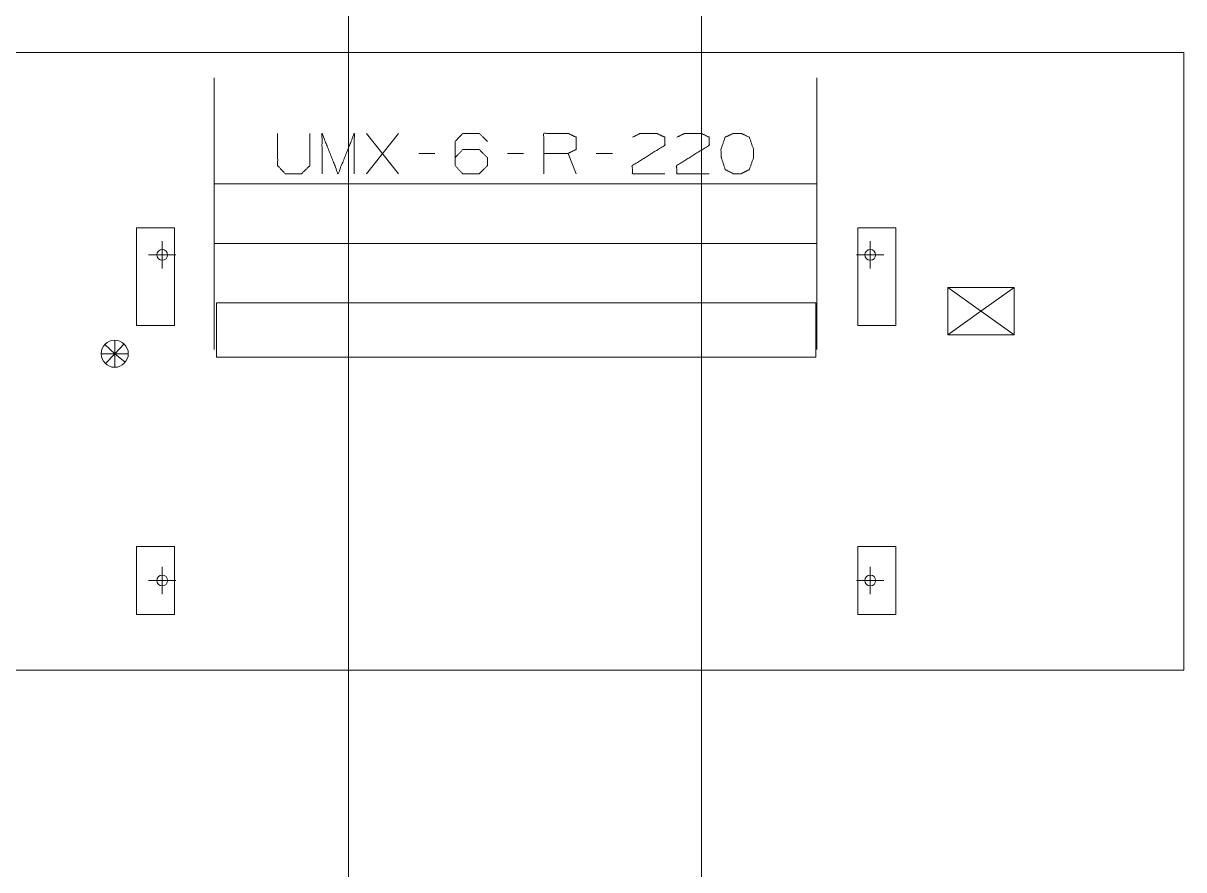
# Model space of a CAD drawing. Header units: millimetres. Extents: x 3056 to 110866, y 16649 to 58349.
# Drawn here: x 94858 to 99133, y 30660 to 33777 of the extents above; entities that cross this region are included whole.
import ezdxf

# ---------------------------------------------------------------- set-up
doc = ezdxf.new("R2010")
doc.units = ezdxf.units.MM
doc.layers.add('1', color=7, linetype='Continuous', true_color=0xffffff)

msp = doc.modelspace()

# ---------------------------------------------------------------- linework, layer by layer
at = {"layer": '1', "color": 143, "linetype": 'Continuous', "lineweight": 13}
for p, q in [((97356.5, 17870.4), (97356.5, 55303.3)), ((96056.5, 54873.3), (96056.5, 17870.4))]:
    msp.add_line(p, q, dxfattribs=at)
at = {"layer": '1', "color": 80, "linetype": 'Continuous', "lineweight": 13}
for p, q in [((93506.5, 33669.3), (99133.5, 33669.3)), ((93506.5, 33669.3), (99133.5, 33669.3)), ((99133.5, 33669.3), (99133.5, 31395.3)), ((99133.5, 33669.3), (99133.5, 31395.3)), ((96122.6, 33223), (96241.3, 33371.4)), ((96241.3, 33223), (96122.6, 33371.4)), ((96375.1, 33298), (96315.7, 33298)), ((96701.9, 33298), (96642.6, 33298)), ((96895.1, 33223), (96865.4, 33298)), ((97028.8, 33298), (96969.4, 33298)), ((97781.5, 33185.5), (95561.5, 33185.5)), ((95276, 33024.3), (95276, 32664.3)), ((95416, 33024.3), (95276, 33024.3)), ((95416, 32664.3), (95416, 33024.3)), ((97933, 33024.3), (97933, 32664.3)), ((98073, 33024.3), (97933, 33024.3)), ((98073, 32664.3), (98073, 33024.3)), ((95370.5, 32974.3), (95370.5, 32874.3)), ((95561.5, 32966.4), (97781.5, 32966.4)), ((97978.5, 32974.3), (97978.5, 32874.3)), ((95320.5, 32924.3), (95420.5, 32924.3)), ((97928.5, 32924.3), (98028.5, 32924.3)), ((98264.5, 32804.3), (98508.5, 32804.3)), ((98264.5, 32630.3), (98264.5, 32804.3)), ((98508.5, 32630.3), (98264.5, 32804.3)), ((98508.5, 32804.3), (98386.5, 32717.3)), ((98508.5, 32804.3), (98508.5, 32630.3)), ((95570.5, 32747.3), (97778.5, 32747.3)), ((95570.5, 32547.3), (95570.5, 32747.3)), ((97778.5, 32747.3), (97778.5, 32547.3)), ((98264.5, 32630.3), (98386.5, 32717.3)), ((95276, 32664.3), (95416, 32664.3)), ((97933, 32664.3), (98073, 32664.3)), ((98508.5, 32630.3), (98264.5, 32630.3)), ((95195.5, 32560.3), (95159.1, 32594.6)), ((95195.5, 32560.3), (95195.5, 32610.3)), ((95195.5, 32560.3), (95229.8, 32596.7)), ((95195.5, 32560.3), (95145.5, 32560.3)), ((95195.5, 32560.3), (95161.1, 32523.9)), ((95195.5, 32560.3), (95245.5, 32560.3)), ((95195.5, 32560.3), (95195.5, 32510.3)), ((95195.5, 32560.3), (95234.3, 32528.8)), ((97778.5, 32547.3), (95570.5, 32547.3)), ((95276, 31850.3), (95276, 31600.3)), ((95416, 31850.3), (95276, 31850.3)), ((95416, 31600.3), (95416, 31850.3)), ((97933, 31850.3), (97933, 31600.3)), ((98073, 31850.3), (97933, 31850.3)), ((98073, 31600.3), (98073, 31850.3)), ((95370.5, 31775.3), (95370.5, 31675.3)), ((97978.5, 31775.3), (97978.5, 31675.3)), ((95320.5, 31725.3), (95420.5, 31725.3)), ((97928.5, 31725.3), (98028.5, 31725.3)), ((95276, 31600.3), (95416, 31600.3)), ((97933, 31600.3), (98073, 31600.3)), ((99133.5, 31395.3), (93506.5, 31395.3)), ((99133.5, 31395.3), (93506.5, 31395.3))]:
    msp.add_line(p, q, dxfattribs=at)
for centre, radius in [((95370.5, 32924.3), 20), ((97978.5, 32924.3), 20), ((95195.5, 32560.3), 50), ((95370.5, 31725.3), 20), ((97978.5, 31725.3), 20)]:
    msp.add_circle(centre, radius, dxfattribs=at)
for points, knots in [([(95561.5, 33575.9), (95561.5, 33575.9), (95561.5, 33575.7), (95561.5, 33575.3), (95561.5, 33574.6), (95561.5, 33574.3), (95561.5, 33573.3), (95561.5, 33572.8), (95561.5, 33571.5), (95561.5, 33570.1), (95561.5, 33568.4), (95561.5, 33566.6), (95561.5, 33564.5), (95561.5, 33562.2), (95561.5, 33559.8), (95561.5, 33557.1), (95561.5, 33554.2), (95561.5, 33551.1), (95561.5, 33549.5), (95561.5, 33546.2), (95561.5, 33542.6), (95561.5, 33538.9), (95561.5, 33534.9), (95561.5, 33530.8), (95561.5, 33526.4), (95561.5, 33521.9), (95561.5, 33517.2), (95561.5, 33512.3), (95561.5, 33507.2), (95561.5, 33502), (95561.5, 33496.6), (95561.5, 33491), (95561.5, 33485.2), (95561.5, 33479.3), (95561.5, 33473.1), (95561.5, 33466.9), (95561.5, 33460.4), (95561.5, 33453.8), (95561.5, 33447.1), (95561.5, 33440.2), (95561.5, 33433.1), (95561.5, 33425.9), (95561.5, 33418.5), (95561.5, 33414.8), (95561.5, 33407.2), (95561.5, 33399.5), (95561.5, 33391.6), (95561.5, 33383.7), (95561.5, 33375.6), (95561.5, 33367.3), (95561.5, 33359), (95561.5, 33350.5), (95561.5, 33341.9), (95561.5, 33337.6), (95561.5, 33328.9), (95561.5, 33320), (95561.5, 33311.1), (95561.5, 33302), (95561.5, 33292.9), (95561.5, 33283.7), (95561.5, 33274.3), (95561.5, 33264.9), (95561.5, 33255.4), (95561.5, 33245.9), (95561.5, 33236.3), (95561.5, 33231.4), (95561.5, 33221.7), (95561.5, 33211.9), (95561.5, 33202.1), (95561.5, 33192.2), (95561.5, 33182.2), (95561.5, 33172.2), (95561.5, 33162.2), (95561.5, 33152.1), (95561.5, 33142), (95561.5, 33131.9), (95561.5, 33121.8), (95561.5, 33111.6), (95561.5, 33101.4), (95561.5, 33091.2), (95561.5, 33081), (95561.5, 33075.9)], [0, 0, 0.000106, 0.000519, 0.001355, 0.002598, 0.003328, 0.005196, 0.006339, 0.008832, 0.011732, 0.01505, 0.01877, 0.022902, 0.027443, 0.032385, 0.037735, 0.043482, 0.049625, 0.052795, 0.059537, 0.066665, 0.074179, 0.082084, 0.090366, 0.099034, 0.108072, 0.117481, 0.127254, 0.137393, 0.147892, 0.158745, 0.169953, 0.181499, 0.19339, 0.205613, 0.218171, 0.231051, 0.244253, 0.257768, 0.27159, 0.285719, 0.300144, 0.31486, 0.322358, 0.337498, 0.352918, 0.368602, 0.384551, 0.400755, 0.417206, 0.433907, 0.450835, 0.467996, 0.476632, 0.494126, 0.511827, 0.529729, 0.547831, 0.56612, 0.584587, 0.60323, 0.622037, 0.640997, 0.66011, 0.679367, 0.689061, 0.708513, 0.728087, 0.747772, 0.767558, 0.787449, 0.807425, 0.827481, 0.847605, 0.867798, 0.888044, 0.908338, 0.928668, 0.949025, 0.969409, 0.989803, 1, 1]), ([(97781.5, 33075.9), (97781.5, 33086.1), (97781.5, 33096.3), (97781.5, 33106.5), (97781.5, 33116.7), (97781.5, 33126.9), (97781.5, 33137), (97781.5, 33147.1), (97781.5, 33157.2), (97781.5, 33167.2), (97781.5, 33177.2), (97781.5, 33187.2), (97781.5, 33197.1), (97781.5, 33207), (97781.5, 33216.8), (97781.5, 33226.6), (97781.5, 33231.4), (97781.5, 33241.1), (97781.5, 33250.7), (97781.5, 33260.2), (97781.5, 33269.6), (97781.5, 33279), (97781.5, 33283.7), (97781.5, 33292.9), (97781.5, 33302), (97781.5, 33311.1), (97781.5, 33320), (97781.5, 33328.9), (97781.5, 33337.6), (97781.5, 33346.3), (97781.5, 33354.8), (97781.5, 33363.2), (97781.5, 33371.5), (97781.5, 33379.7), (97781.5, 33387.7), (97781.5, 33395.6), (97781.5, 33403.4), (97781.5, 33411), (97781.5, 33418.5), (97781.5, 33425.9), (97781.5, 33433.1), (97781.5, 33436.6), (97781.5, 33443.6), (97781.5, 33450.4), (97781.5, 33457.1), (97781.5, 33463.6), (97781.5, 33470), (97781.5, 33476.2), (97781.5, 33482.2), (97781.5, 33488.1), (97781.5, 33493.8), (97781.5, 33499.3), (97781.5, 33504.6), (97781.5, 33509.8), (97781.5, 33514.8), (97781.5, 33519.6), (97781.5, 33524.2), (97781.5, 33528.6), (97781.5, 33532.8), (97781.5, 33536.9), (97781.5, 33540.7), (97781.5, 33544.4), (97781.5, 33547.9), (97781.5, 33551.1), (97781.5, 33554.2), (97781.5, 33557.1), (97781.5, 33559.8), (97781.5, 33562.2), (97781.5, 33564.5), (97781.5, 33566.6), (97781.5, 33568.4), (97781.5, 33570.1), (97781.5, 33571.5), (97781.5, 33572.8), (97781.5, 33573.8), (97781.5, 33574.6), (97781.5, 33575.3), (97781.5, 33575.7), (97781.5, 33575.8), (97781.5, 33575.9)], [0, 0, 0.020394, 0.040788, 0.061161, 0.081508, 0.101822, 0.122095, 0.142314, 0.162476, 0.182568, 0.202587, 0.22252, 0.242359, 0.262102, 0.281729, 0.301245, 0.310939, 0.330259, 0.349446, 0.368481, 0.387367, 0.406094, 0.415413, 0.43388, 0.452169, 0.470271, 0.488173, 0.505874, 0.523368, 0.54064, 0.55769, 0.574502, 0.59108, 0.60741, 0.623487, 0.639309, 0.654861, 0.670138, 0.68514, 0.699856, 0.714281, 0.721346, 0.735321, 0.748989, 0.762351, 0.775389, 0.788111, 0.800498, 0.812558, 0.824274, 0.835651, 0.846679, 0.857358, 0.867676, 0.877635, 0.887224, 0.896447, 0.9053, 0.913772, 0.921868, 0.929578, 0.936902, 0.943834, 0.950375, 0.956518, 0.962265, 0.967615, 0.972557, 0.977098, 0.98123, 0.98495, 0.988268, 0.991168, 0.993661, 0.995735, 0.997402, 0.998645, 0.999481, 0.999794, 1, 1]), ([(95795.7, 33371.4), (95795.7, 33252.7), (95823.8, 33223), (95883.2, 33223), (95914.4, 33252.7), (95914.4, 33371.4)], [0, 0, 0.31178, 0.419161, 0.575044, 0.68822, 1, 1]), ([(95959.1, 33223), (95959.1, 33371.4), (96018.5, 33223), (96077.9, 33371.4), (96077.9, 33223)], [0, 0, 0.240729, 0.5, 0.759271, 1, 1]), ([(96449.4, 33282.4), (96477.6, 33312.1), (96538.5, 33312.1), (96568.2, 33282.4), (96568.2, 33252.7), (96538.5, 33223), (96477.6, 33223), (96449.4, 33252.7), (96449.4, 33341.7), (96477.6, 33371.4), (96538.5, 33371.4), (96568.2, 33341.7)], [0, 0, 0.074323, 0.185082, 0.26139, 0.315346, 0.391655, 0.502414, 0.576737, 0.73861, 0.812933, 0.923691, 1, 1]), ([(96776.3, 33223), (96776.3, 33371.4), (96865.4, 33371.4), (96895.1, 33357.4), (96895.1, 33312.1), (96865.4, 33298), (96776.3, 33298)], [0, 0, 0.339238, 0.54277, 0.617841, 0.721397, 0.796468, 1, 1]), ([(97103.2, 33357.4), (97131.3, 33371.4), (97192.3, 33371.4), (97221.9, 33357.4), (97221.9, 33327.7), (97101.6, 33252.7), (97103.2, 33223), (97221.9, 33223)], [0, 0, 0.070644, 0.207529, 0.281315, 0.348004, 0.666464, 0.733244, 1, 1]), ([(97266.6, 33357.4), (97294.8, 33371.4), (97355.7, 33371.4), (97385.4, 33357.4), (97385.4, 33327.7), (97265.1, 33252.7), (97266.6, 33223), (97385.4, 33223)], [0, 0, 0.070644, 0.207529, 0.281315, 0.348004, 0.666464, 0.733244, 1, 1]), ([(97503.5, 33223), (97533.2, 33238.6), (97548.8, 33282.4), (97548.8, 33312.1), (97533.2, 33357.4), (97503.5, 33371.4), (97473.8, 33371.4), (97444.1, 33357.4), (97428.5, 33312.1), (97430.1, 33282.4), (97444.1, 33238.6), (97473.8, 33223), (97503.5, 33223)], [0, 0, 0.07627, 0.181889, 0.249386, 0.358359, 0.433039, 0.50053, 0.57521, 0.684176, 0.751765, 0.85624, 0.93251, 1, 1]), ([(95561.5, 33075.9), (95561.5, 33065.7), (95561.5, 33055.6), (95561.5, 33045.4), (95561.5, 33035.2), (95561.5, 33025), (95561.5, 33014.9), (95561.5, 33009.8), (95561.5, 32999.7), (95561.5, 32989.7), (95561.5, 32979.7), (95561.5, 32969.7), (95561.5, 32959.7), (95561.5, 32949.8), (95561.5, 32940), (95561.5, 32930.2), (95561.5, 32920.5), (95561.5, 32910.8), (95561.5, 32901.2), (95561.5, 32891.7), (95561.5, 32882.3), (95561.5, 32872.9), (95561.5, 32863.6), (95561.5, 32854.4), (95561.5, 32845.3), (95561.5, 32836.3), (95561.5, 32827.4), (95561.5, 32818.6), (95561.5, 32809.9), (95561.5, 32801.4), (95561.5, 32792.9), (95561.5, 32784.5), (95561.5, 32776.3), (95561.5, 32768.2), (95561.5, 32760.2), (95561.5, 32752.4), (95561.5, 32744.7), (95561.5, 32740.9), (95561.5, 32733.4), (95561.5, 32726), (95561.5, 32718.8), (95561.5, 32715.3), (95561.5, 32708.3), (95561.5, 32704.8), (95561.5, 32698.1), (95561.5, 32691.5), (95561.5, 32685), (95561.5, 32678.8), (95561.5, 32672.6), (95561.5, 32666.7), (95561.5, 32660.9), (95561.5, 32655.3), (95561.5, 32649.9), (95561.5, 32644.6), (95561.5, 32639.6), (95561.5, 32634.7), (95561.5, 32630), (95561.5, 32625.5), (95561.5, 32621.1), (95561.5, 32617), (95561.5, 32613), (95561.5, 32609.3), (95561.5, 32605.7), (95561.5, 32602.3), (95561.5, 32599.2), (95561.5, 32596.2), (95561.5, 32593.4), (95561.5, 32590.9), (95561.5, 32588.5), (95561.5, 32586.3), (95561.5, 32584.3), (95561.5, 32582.6), (95561.5, 32581), (95561.5, 32579.7), (95561.5, 32578.5), (95561.5, 32577.6), (95561.5, 32577.2), (95561.5, 32576.6), (95561.5, 32576.2), (95561.5, 32576), (95561.5, 32575.9)], [0, 0, 0.020399, 0.040788, 0.061161, 0.081513, 0.101827, 0.122094, 0.132207, 0.152399, 0.172524, 0.192579, 0.212555, 0.232441, 0.252232, 0.271917, 0.29149, 0.310943, 0.330262, 0.349445, 0.368484, 0.38737, 0.406097, 0.42465, 0.443027, 0.46122, 0.479222, 0.497029, 0.514623, 0.532007, 0.549167, 0.566095, 0.582796, 0.599248, 0.615451, 0.6314, 0.647084, 0.662499, 0.67014, 0.685142, 0.699858, 0.714283, 0.721347, 0.735322, 0.742233, 0.755748, 0.768951, 0.781831, 0.794388, 0.806611, 0.818502, 0.830048, 0.841251, 0.852104, 0.862602, 0.872746, 0.88252, 0.891929, 0.900967, 0.909629, 0.917916, 0.925816, 0.933336, 0.940464, 0.9472, 0.953545, 0.959492, 0.965038, 0.970187, 0.974928, 0.979262, 0.983194, 0.986713, 0.989819, 0.992518, 0.994804, 0.996672, 0.997397, 0.998645, 0.999481, 0.999894, 1, 1]), ([(97781.5, 32575.9), (97781.5, 32576.1), (97781.5, 32576.4), (97781.5, 32576.9), (97781.5, 32577.2), (97781.5, 32578.1), (97781.5, 32579.1), (97781.5, 32580.4), (97781.5, 32581.8), (97781.5, 32583.5), (97781.5, 32585.3), (97781.5, 32587.4), (97781.5, 32589.7), (97781.5, 32590.9), (97781.5, 32593.4), (97781.5, 32596.2), (97781.5, 32599.2), (97781.5, 32602.3), (97781.5, 32605.7), (97781.5, 32609.3), (97781.5, 32613), (97781.5, 32617), (97781.5, 32621.1), (97781.5, 32625.5), (97781.5, 32630), (97781.5, 32634.7), (97781.5, 32639.6), (97781.5, 32642.1), (97781.5, 32647.3), (97781.5, 32652.6), (97781.5, 32658.1), (97781.5, 32663.8), (97781.5, 32669.7), (97781.5, 32675.7), (97781.5, 32681.9), (97781.5, 32685), (97781.5, 32691.5), (97781.5, 32698.1), (97781.5, 32701.5), (97781.5, 32708.3), (97781.5, 32715.3), (97781.5, 32718.8), (97781.5, 32726), (97781.5, 32733.4), (97781.5, 32740.9), (97781.5, 32748.5), (97781.5, 32756.3), (97781.5, 32764.2), (97781.5, 32772.2), (97781.5, 32780.4), (97781.5, 32788.7), (97781.5, 32797.1), (97781.5, 32805.6), (97781.5, 32814.3), (97781.5, 32823), (97781.5, 32831.9), (97781.5, 32840.8), (97781.5, 32849.9), (97781.5, 32859), (97781.5, 32868.2), (97781.5, 32877.6), (97781.5, 32887), (97781.5, 32896.4), (97781.5, 32906), (97781.5, 32915.6), (97781.5, 32925.3), (97781.5, 32935.1), (97781.5, 32940), (97781.5, 32949.8), (97781.5, 32959.7), (97781.5, 32969.7), (97781.5, 32979.7), (97781.5, 32989.7), (97781.5, 32999.7), (97781.5, 33009.8), (97781.5, 33020), (97781.5, 33030.1), (97781.5, 33040.3), (97781.5, 33050.5), (97781.5, 33060.6), (97781.5, 33070.8), (97781.5, 33075.9)], [0, 0, 0.000212, 0.000831, 0.001873, 0.002603, 0.004265, 0.006339, 0.008832, 0.011732, 0.015049, 0.018775, 0.022908, 0.027442, 0.029813, 0.034962, 0.040508, 0.046455, 0.0528, 0.059536, 0.066664, 0.074184, 0.082084, 0.090371, 0.099033, 0.108071, 0.11748, 0.127254, 0.132323, 0.142647, 0.15332, 0.164348, 0.175725, 0.187441, 0.1995, 0.211888, 0.218169, 0.231049, 0.244252, 0.251009, 0.264678, 0.278653, 0.285717, 0.300142, 0.314858, 0.32986, 0.345137, 0.360689, 0.376511, 0.392587, 0.408917, 0.425496, 0.442313, 0.459357, 0.476629, 0.494124, 0.511824, 0.529726, 0.547829, 0.566117, 0.584584, 0.603227, 0.622033, 0.640999, 0.660112, 0.679363, 0.698752, 0.718267, 0.728083, 0.747768, 0.767559, 0.787445, 0.807421, 0.827476, 0.847601, 0.867793, 0.888039, 0.908333, 0.928663, 0.949026, 0.969404, 0.989798, 1, 1])]:
    msp.add_open_spline(points, degree=1, knots=knots, dxfattribs=at)

doc.saveas('drawing.dxf')
